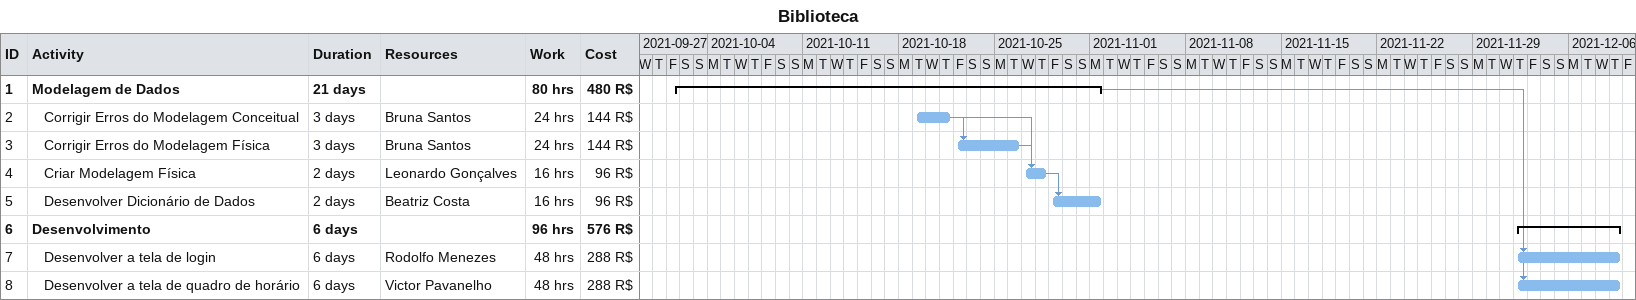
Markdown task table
Biblioteca

| ID | Level | Task | Duration | Start | Finish | Predecessors | Resources | Work (h) | Cost (R$) |
|---|---|---|---|---|---|---|---|---|---|
| 1 | 1 | **Modelagem de Dados** | 21d | 2021-10-01 | 2021-11-01 |  |  | 80 | 480 |
| 2 | 2 | Corrigir Erros do Modelagem Conceitual | 3d | 2021-10-19 | 2021-10-21 |  | Bruna Santos | 24 | 144 |
| 3 | 2 | Corrigir Erros do Modelagem Física | 3d | 2021-10-22 | 2021-10-26 | 2 | Bruna Santos | 24 | 144 |
| 4 | 2 | Criar Modelagem Física | 2d | 2021-10-27 | 2021-10-28 | 2, 3 | Leonardo Gonçalves | 16 | 96 |
| 5 | 2 | Desenvolver Dicionário de Dados | 2d | 2021-10-29 | 2021-11-01 | 4 | Beatriz Costa | 16 | 96 |
| 6 | 1 | **Desenvolvimento** | 6d | 2021-12-02 | 2021-12-09 |  |  | 96 | 576 |
| 7 | 2 | Desenvolver a tela de login | 6d | 2021-12-02 | 2021-12-09 | 1 | Rodolfo Menezes | 48 | 288 |
| 8 | 2 | Desenvolver a tela de quadro de horário | 6d | 2021-12-02 | 2021-12-09 | 1 | Victor Pavanelho | 48 | 288 |
